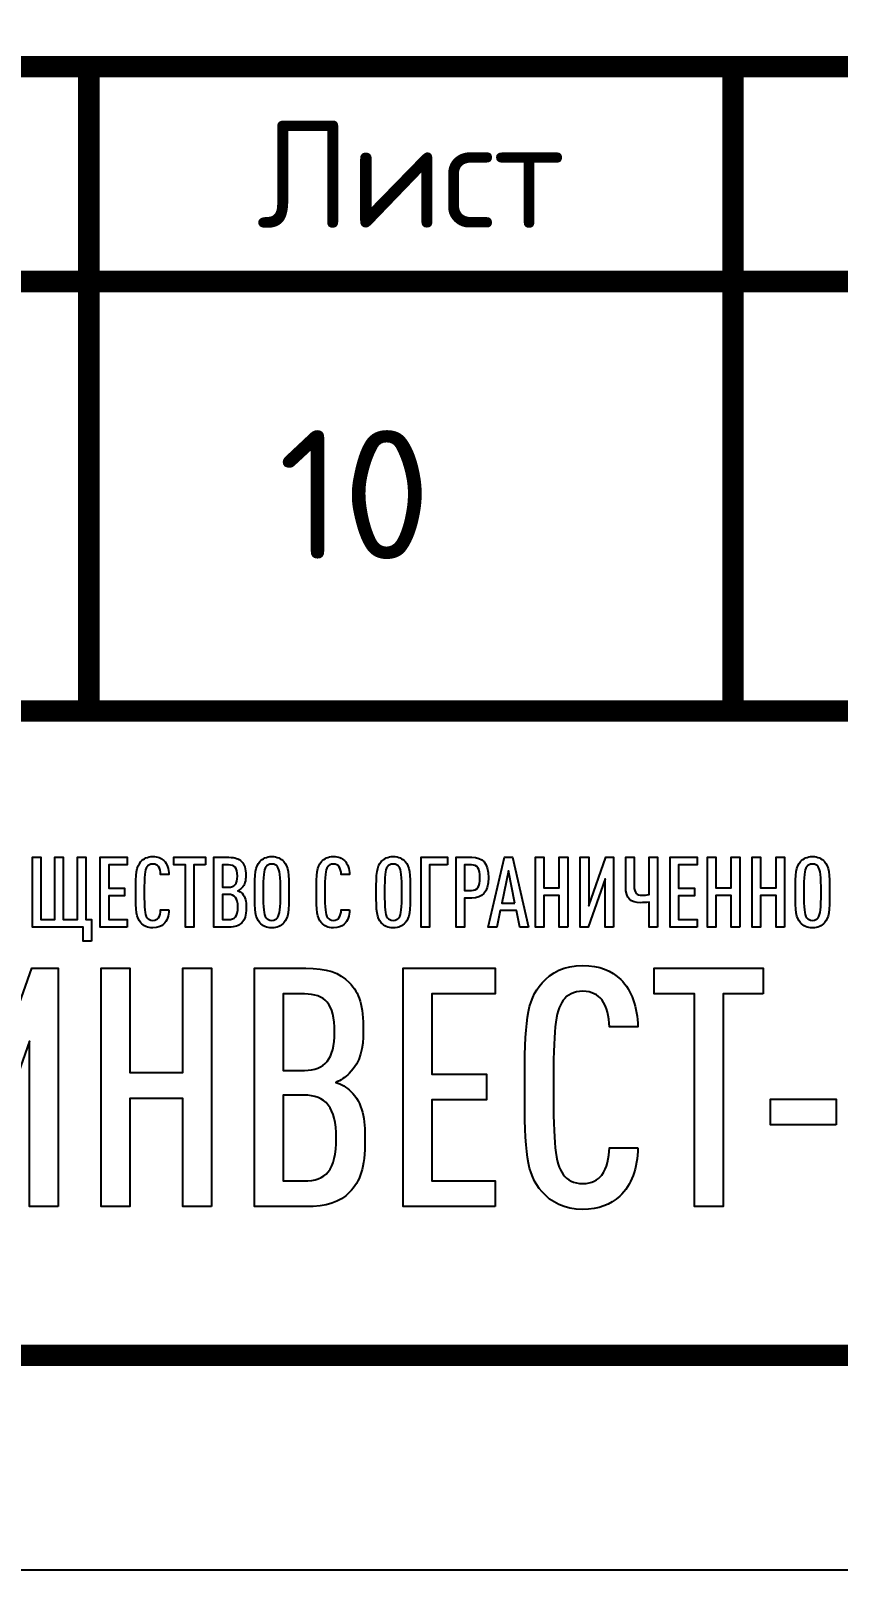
# Model space of a CAD drawing. Header units: metres. Extents: x -18 to 14983, y 1157 to 3877.
# Drawn here: x 12213.29 to 12232.1, y 3283.18 to 3319.01 of the extents above; entities that cross this region are included whole.
import ezdxf
from ezdxf.enums import TextEntityAlignment as Align

# ---------------------------------------------------------------- set-up
doc = ezdxf.new("R2010")
doc.units = ezdxf.units.M
doc.styles.add('-ISOCPEUR-', font='isocpeur.ttf')
doc.styles.add('GOST', font='GOST_Common.ttf')

# ---------------------------------------------------------------- blocks, each defined once
blk = doc.blocks.new('Лого')
at = {"color": 159}
for points, knots in [([(2.5874, 1.8678), (2.5874, 1.8678), (2.5874, 1.979), (2.5874, 1.979), (2.5874, 1.979), (2.5874, 1.979), (2.5589, 1.979), (2.5589, 1.979), (2.5589, 1.979), (2.5589, 1.979), (2.5589, 2.3015), (2.5589, 2.3015), (2.5589, 2.3015), (2.5589, 2.3015), (2.5153, 2.3015), (2.5153, 2.3015), (2.5153, 2.3015), (2.5153, 2.3015), (2.5153, 1.979), (2.5153, 1.979), (2.5153, 1.979), (2.5153, 1.979), (2.4421, 1.979), (2.4421, 1.979), (2.4421, 1.979), (2.4421, 1.979), (2.4421, 2.3015), (2.4421, 2.3015), (2.4421, 2.3015), (2.4421, 2.3015), (2.3984, 2.3015), (2.3984, 2.3015), (2.3984, 2.3015), (2.3984, 2.3015), (2.3984, 1.979), (2.3984, 1.979), (2.3984, 1.979), (2.3984, 1.979), (2.3253, 1.979), (2.3253, 1.979), (2.3253, 1.979), (2.3253, 1.979), (2.3253, 2.3015), (2.3253, 2.3015), (2.3253, 2.3015), (2.3253, 2.3015), (2.2816, 2.3015), (2.2816, 2.3015), (2.2816, 2.3015), (2.2816, 2.3015), (2.2816, 1.9399), (2.2816, 1.9399), (2.2816, 1.9399), (2.2816, 1.9399), (2.5457, 1.9399), (2.5457, 1.9399), (2.5457, 1.9399), (2.5457, 1.9399), (2.5457, 1.8678), (2.5457, 1.8678), (2.5457, 1.8678), (2.5457, 1.8678), (2.5874, 1.8678), (2.5874, 1.8678)], [0, 0, 0, 0, 0.058824, 0.058824, 0.058824, 0.058824, 0.117647, 0.117647, 0.117647, 0.117647, 0.176471, 0.176471, 0.176471, 0.176471, 0.235294, 0.235294, 0.235294, 0.235294, 0.294118, 0.294118, 0.294118, 0.294118, 0.352941, 0.352941, 0.352941, 0.352941, 0.411765, 0.411765, 0.411765, 0.411765, 0.470588, 0.470588, 0.470588, 0.470588, 0.529412, 0.529412, 0.529412, 0.529412, 0.588235, 0.588235, 0.588235, 0.588235, 0.647059, 0.647059, 0.647059, 0.647059, 0.705882, 0.705882, 0.705882, 0.705882, 0.764706, 0.764706, 0.764706, 0.764706, 0.823529, 0.823529, 0.823529, 0.823529, 0.882353, 0.882353, 0.882353, 0.882353, 1, 1, 1, 1]), ([(2.7733, 1.9399), (2.7733, 1.9399), (2.7733, 1.979), (2.7733, 1.979), (2.7733, 1.979), (2.7733, 1.979), (2.6773, 1.979), (2.6773, 1.979), (2.6773, 1.979), (2.6773, 1.979), (2.6773, 2.1019), (2.6773, 2.1019), (2.6773, 2.1019), (2.6773, 2.1019), (2.7601, 2.1019), (2.7601, 2.1019), (2.7601, 2.1019), (2.7601, 2.1019), (2.7601, 2.141), (2.7601, 2.141), (2.7601, 2.141), (2.7601, 2.141), (2.6773, 2.141), (2.6773, 2.141), (2.6773, 2.141), (2.6773, 2.141), (2.6773, 2.2624), (2.6773, 2.2624), (2.6773, 2.2624), (2.6773, 2.2624), (2.7733, 2.2624), (2.7733, 2.2624), (2.7733, 2.2624), (2.7733, 2.2624), (2.7733, 2.3015), (2.7733, 2.3015), (2.7733, 2.3015), (2.7733, 2.3015), (2.6336, 2.3015), (2.6336, 2.3015), (2.6336, 2.3015), (2.6336, 2.3015), (2.6336, 1.9399), (2.6336, 1.9399), (2.6336, 1.9399), (2.6336, 1.9399), (2.7733, 1.9399), (2.7733, 1.9399)], [0, 0, 0, 0, 0.076923, 0.076923, 0.076923, 0.076923, 0.153846, 0.153846, 0.153846, 0.153846, 0.230769, 0.230769, 0.230769, 0.230769, 0.307692, 0.307692, 0.307692, 0.307692, 0.384615, 0.384615, 0.384615, 0.384615, 0.461538, 0.461538, 0.461538, 0.461538, 0.538462, 0.538462, 0.538462, 0.538462, 0.615385, 0.615385, 0.615385, 0.615385, 0.692308, 0.692308, 0.692308, 0.692308, 0.769231, 0.769231, 0.769231, 0.769231, 0.846154, 0.846154, 0.846154, 0.846154, 1, 1, 1, 1]), ([(2.9897, 2.0293), (2.9897, 2.0293), (2.9465, 2.0293), (2.9465, 2.0293), (2.9465, 2.0293), (2.946, 2.014), (2.9429, 1.9983), (2.9348, 1.9876), (2.9348, 1.9876), (2.9292, 1.9805), (2.9201, 1.9749), (2.9064, 1.9749), (2.9064, 1.9749), (2.8921, 1.9749), (2.8825, 1.9805), (2.8764, 1.9886), (2.8764, 1.9886), (2.8637, 2.0059), (2.8617, 2.0349), (2.8617, 2.1207), (2.8617, 2.1207), (2.8617, 2.2065), (2.8637, 2.2355), (2.8764, 2.2528), (2.8764, 2.2528), (2.8825, 2.2609), (2.8921, 2.2665), (2.9064, 2.2665), (2.9064, 2.2665), (2.9201, 2.2665), (2.9292, 2.2609), (2.9348, 2.2538), (2.9348, 2.2538), (2.9434, 2.2431), (2.946, 2.2279), (2.9465, 2.2126), (2.9465, 2.2126), (2.9465, 2.2126), (2.9897, 2.2126), (2.9897, 2.2126), (2.9897, 2.2126), (2.9891, 2.2421), (2.9805, 2.268), (2.9638, 2.2843), (2.9638, 2.2843), (2.9495, 2.298), (2.9318, 2.3056), (2.9064, 2.3056), (2.9064, 2.3056), (2.8779, 2.3056), (2.8581, 2.2949), (2.8444, 2.2792), (2.8444, 2.2792), (2.8205, 2.2517), (2.818, 2.2208), (2.818, 2.1207), (2.818, 2.1207), (2.818, 2.0206), (2.8205, 1.9897), (2.8444, 1.9622), (2.8444, 1.9622), (2.8581, 1.9465), (2.8779, 1.9358), (2.9064, 1.9358), (2.9064, 1.9358), (2.9302, 1.9358), (2.948, 1.9429), (2.9622, 1.9556), (2.9622, 1.9556), (2.98, 1.9719), (2.9891, 1.9988), (2.9897, 2.0293)], [0, 0, 0, 0, 0.052632, 0.052632, 0.052632, 0.052632, 0.105263, 0.105263, 0.105263, 0.105263, 0.157895, 0.157895, 0.157895, 0.157895, 0.210526, 0.210526, 0.210526, 0.210526, 0.263158, 0.263158, 0.263158, 0.263158, 0.315789, 0.315789, 0.315789, 0.315789, 0.368421, 0.368421, 0.368421, 0.368421, 0.421053, 0.421053, 0.421053, 0.421053, 0.473684, 0.473684, 0.473684, 0.473684, 0.526316, 0.526316, 0.526316, 0.526316, 0.578947, 0.578947, 0.578947, 0.578947, 0.631579, 0.631579, 0.631579, 0.631579, 0.684211, 0.684211, 0.684211, 0.684211, 0.736842, 0.736842, 0.736842, 0.736842, 0.789474, 0.789474, 0.789474, 0.789474, 0.842105, 0.842105, 0.842105, 0.842105, 0.894737, 0.894737, 0.894737, 0.894737, 1, 1, 1, 1]), ([(3.1796, 2.2624), (3.1796, 2.2624), (3.1796, 2.3015), (3.1796, 2.3015), (3.1796, 2.3015), (3.1796, 2.3015), (3.0145, 2.3015), (3.0145, 2.3015), (3.0145, 2.3015), (3.0145, 2.3015), (3.0145, 2.2624), (3.0145, 2.2624), (3.0145, 2.2624), (3.0145, 2.2624), (3.0755, 2.2624), (3.0755, 2.2624), (3.0755, 2.2624), (3.0755, 2.2624), (3.0755, 1.9399), (3.0755, 1.9399), (3.0755, 1.9399), (3.0755, 1.9399), (3.1192, 1.9399), (3.1192, 1.9399), (3.1192, 1.9399), (3.1192, 1.9399), (3.1192, 2.2624), (3.1192, 2.2624), (3.1192, 2.2624), (3.1192, 2.2624), (3.1796, 2.2624), (3.1796, 2.2624)], [0, 0, 0, 0, 0.111111, 0.111111, 0.111111, 0.111111, 0.222222, 0.222222, 0.222222, 0.222222, 0.333333, 0.333333, 0.333333, 0.333333, 0.444444, 0.444444, 0.444444, 0.444444, 0.555556, 0.555556, 0.555556, 0.555556, 0.666667, 0.666667, 0.666667, 0.666667, 0.777778, 0.777778, 0.777778, 0.777778, 1, 1, 1, 1]), ([(3.3904, 2.0415), (3.3904, 2.0725), (3.3874, 2.0968), (3.3686, 2.1151), (3.3686, 2.1151), (3.3625, 2.1207), (3.3543, 2.1258), (3.3462, 2.1283), (3.3462, 2.1283), (3.3533, 2.1314), (3.3604, 2.1359), (3.3665, 2.142), (3.3665, 2.142), (3.3843, 2.1593), (3.3879, 2.1806), (3.3879, 2.2065), (3.3879, 2.2065), (3.3879, 2.2457), (3.3823, 2.2634), (3.3665, 2.2797), (3.3665, 2.2797), (3.3518, 2.2949), (3.3325, 2.3015), (3.3005, 2.3015), (3.3005, 2.3015), (3.3005, 2.3015), (3.2228, 2.3015), (3.2228, 2.3015), (3.2228, 2.3015), (3.2228, 2.3015), (3.2228, 1.9399), (3.2228, 1.9399), (3.2228, 1.9399), (3.2228, 1.9399), (3.3005, 1.9399), (3.3005, 1.9399), (3.3005, 1.9399), (3.3325, 1.9399), (3.3523, 1.9465), (3.367, 1.9617), (3.367, 1.9617), (3.3833, 1.9785), (3.3904, 1.9978), (3.3904, 2.0415)], [0, 0, 0, 0, 0.083333, 0.083333, 0.083333, 0.083333, 0.166667, 0.166667, 0.166667, 0.166667, 0.25, 0.25, 0.25, 0.25, 0.333333, 0.333333, 0.333333, 0.333333, 0.416667, 0.416667, 0.416667, 0.416667, 0.5, 0.5, 0.5, 0.5, 0.583333, 0.583333, 0.583333, 0.583333, 0.666667, 0.666667, 0.666667, 0.666667, 0.75, 0.75, 0.75, 0.75, 0.833333, 0.833333, 0.833333, 0.833333, 1, 1, 1, 1]), ([(3.3442, 2.2045), (3.3442, 2.1634), (3.3295, 2.1466), (3.2985, 2.1466), (3.2985, 2.1466), (3.2985, 2.1466), (3.2665, 2.1466), (3.2665, 2.1466), (3.2665, 2.1466), (3.2665, 2.1466), (3.2665, 2.2624), (3.2665, 2.2624), (3.2665, 2.2624), (3.2665, 2.2624), (3.2985, 2.2624), (3.2985, 2.2624), (3.2985, 2.2624), (3.33, 2.2624), (3.3442, 2.2482), (3.3442, 2.2045)], [0, 0, 0, 0, 0.166667, 0.166667, 0.166667, 0.166667, 0.333333, 0.333333, 0.333333, 0.333333, 0.5, 0.5, 0.5, 0.5, 0.666667, 0.666667, 0.666667, 0.666667, 1, 1, 1, 1]), ([(3.6114, 2.1207), (3.6114, 2.2208), (3.6083, 2.2533), (3.5849, 2.2792), (3.5849, 2.2792), (3.5707, 2.2949), (3.5514, 2.3056), (3.523, 2.3056), (3.523, 2.3056), (3.4945, 2.3056), (3.4752, 2.2949), (3.461, 2.2792), (3.461, 2.2792), (3.4376, 2.2533), (3.4346, 2.2208), (3.4346, 2.1207), (3.4346, 2.1207), (3.4346, 2.0206), (3.4376, 1.9881), (3.461, 1.9622), (3.461, 1.9622), (3.4752, 1.9465), (3.4945, 1.9358), (3.523, 1.9358), (3.523, 1.9358), (3.5514, 1.9358), (3.5707, 1.9465), (3.5849, 1.9622), (3.5849, 1.9622), (3.6083, 1.9881), (3.6114, 2.0206), (3.6114, 2.1207)], [0, 0, 0, 0, 0.111111, 0.111111, 0.111111, 0.111111, 0.222222, 0.222222, 0.222222, 0.222222, 0.333333, 0.333333, 0.333333, 0.333333, 0.444444, 0.444444, 0.444444, 0.444444, 0.555556, 0.555556, 0.555556, 0.555556, 0.666667, 0.666667, 0.666667, 0.666667, 0.777778, 0.777778, 0.777778, 0.777778, 1, 1, 1, 1]), ([(3.5677, 2.1207), (3.5677, 2.0349), (3.5651, 2.0059), (3.5524, 1.9886), (3.5524, 1.9886), (3.5463, 1.9805), (3.5372, 1.9749), (3.523, 1.9749), (3.523, 1.9749), (3.5088, 1.9749), (3.4991, 1.9805), (3.493, 1.9886), (3.493, 1.9886), (3.4803, 2.0059), (3.4783, 2.0349), (3.4783, 2.1207), (3.4783, 2.1207), (3.4783, 2.2065), (3.4803, 2.2355), (3.493, 2.2528), (3.493, 2.2528), (3.4991, 2.2609), (3.5088, 2.2665), (3.523, 2.2665), (3.523, 2.2665), (3.5372, 2.2665), (3.5463, 2.2609), (3.5524, 2.2528), (3.5524, 2.2528), (3.5651, 2.2355), (3.5677, 2.2065), (3.5677, 2.1207)], [0, 0, 0, 0, 0.111111, 0.111111, 0.111111, 0.111111, 0.222222, 0.222222, 0.222222, 0.222222, 0.333333, 0.333333, 0.333333, 0.333333, 0.444444, 0.444444, 0.444444, 0.444444, 0.555556, 0.555556, 0.555556, 0.555556, 0.666667, 0.666667, 0.666667, 0.666667, 0.777778, 0.777778, 0.777778, 0.777778, 1, 1, 1, 1]), ([(3.9258, 2.0293), (3.9258, 2.0293), (3.8826, 2.0293), (3.8826, 2.0293), (3.8826, 2.0293), (3.8821, 2.014), (3.879, 1.9983), (3.8709, 1.9876), (3.8709, 1.9876), (3.8653, 1.9805), (3.8562, 1.9749), (3.8425, 1.9749), (3.8425, 1.9749), (3.8282, 1.9749), (3.8186, 1.9805), (3.8125, 1.9886), (3.8125, 1.9886), (3.7998, 2.0059), (3.7978, 2.0349), (3.7978, 2.1207), (3.7978, 2.1207), (3.7978, 2.2065), (3.7998, 2.2355), (3.8125, 2.2528), (3.8125, 2.2528), (3.8186, 2.2609), (3.8282, 2.2665), (3.8425, 2.2665), (3.8425, 2.2665), (3.8562, 2.2665), (3.8653, 2.2609), (3.8709, 2.2538), (3.8709, 2.2538), (3.8795, 2.2431), (3.8821, 2.2279), (3.8826, 2.2126), (3.8826, 2.2126), (3.8826, 2.2126), (3.9258, 2.2126), (3.9258, 2.2126), (3.9258, 2.2126), (3.9252, 2.2421), (3.9166, 2.268), (3.8999, 2.2843), (3.8999, 2.2843), (3.8856, 2.298), (3.8679, 2.3056), (3.8425, 2.3056), (3.8425, 2.3056), (3.814, 2.3056), (3.7942, 2.2949), (3.7805, 2.2792), (3.7805, 2.2792), (3.7566, 2.2517), (3.7541, 2.2208), (3.7541, 2.1207), (3.7541, 2.1207), (3.7541, 2.0206), (3.7566, 1.9897), (3.7805, 1.9622), (3.7805, 1.9622), (3.7942, 1.9465), (3.814, 1.9358), (3.8425, 1.9358), (3.8425, 1.9358), (3.8663, 1.9358), (3.8841, 1.9429), (3.8983, 1.9556), (3.8983, 1.9556), (3.9161, 1.9719), (3.9252, 1.9988), (3.9258, 2.0293)], [0, 0, 0, 0, 0.052632, 0.052632, 0.052632, 0.052632, 0.105263, 0.105263, 0.105263, 0.105263, 0.157895, 0.157895, 0.157895, 0.157895, 0.210526, 0.210526, 0.210526, 0.210526, 0.263158, 0.263158, 0.263158, 0.263158, 0.315789, 0.315789, 0.315789, 0.315789, 0.368421, 0.368421, 0.368421, 0.368421, 0.421053, 0.421053, 0.421053, 0.421053, 0.473684, 0.473684, 0.473684, 0.473684, 0.526316, 0.526316, 0.526316, 0.526316, 0.578947, 0.578947, 0.578947, 0.578947, 0.631579, 0.631579, 0.631579, 0.631579, 0.684211, 0.684211, 0.684211, 0.684211, 0.736842, 0.736842, 0.736842, 0.736842, 0.789474, 0.789474, 0.789474, 0.789474, 0.842105, 0.842105, 0.842105, 0.842105, 0.894737, 0.894737, 0.894737, 0.894737, 1, 1, 1, 1]), ([(4.2407, 2.1207), (4.2407, 2.2208), (4.2376, 2.2533), (4.2143, 2.2792), (4.2143, 2.2792), (4.2, 2.2949), (4.1807, 2.3056), (4.1523, 2.3056), (4.1523, 2.3056), (4.1238, 2.3056), (4.1045, 2.2949), (4.0903, 2.2792), (4.0903, 2.2792), (4.067, 2.2533), (4.0639, 2.2208), (4.0639, 2.1207), (4.0639, 2.1207), (4.0639, 2.0206), (4.067, 1.9881), (4.0903, 1.9622), (4.0903, 1.9622), (4.1045, 1.9465), (4.1238, 1.9358), (4.1523, 1.9358), (4.1523, 1.9358), (4.1807, 1.9358), (4.2, 1.9465), (4.2143, 1.9622), (4.2143, 1.9622), (4.2376, 1.9881), (4.2407, 2.0206), (4.2407, 2.1207)], [0, 0, 0, 0, 0.111111, 0.111111, 0.111111, 0.111111, 0.222222, 0.222222, 0.222222, 0.222222, 0.333333, 0.333333, 0.333333, 0.333333, 0.444444, 0.444444, 0.444444, 0.444444, 0.555556, 0.555556, 0.555556, 0.555556, 0.666667, 0.666667, 0.666667, 0.666667, 0.777778, 0.777778, 0.777778, 0.777778, 1, 1, 1, 1]), ([(4.197, 2.1207), (4.197, 2.0349), (4.1944, 2.0059), (4.1817, 1.9886), (4.1817, 1.9886), (4.1756, 1.9805), (4.1665, 1.9749), (4.1523, 1.9749), (4.1523, 1.9749), (4.1381, 1.9749), (4.1284, 1.9805), (4.1223, 1.9886), (4.1223, 1.9886), (4.1096, 2.0059), (4.1076, 2.0349), (4.1076, 2.1207), (4.1076, 2.1207), (4.1076, 2.2065), (4.1096, 2.2355), (4.1223, 2.2528), (4.1223, 2.2528), (4.1284, 2.2609), (4.1381, 2.2665), (4.1523, 2.2665), (4.1523, 2.2665), (4.1665, 2.2665), (4.1756, 2.2609), (4.1817, 2.2528), (4.1817, 2.2528), (4.1944, 2.2355), (4.197, 2.2065), (4.197, 2.1207)], [0, 0, 0, 0, 0.111111, 0.111111, 0.111111, 0.111111, 0.222222, 0.222222, 0.222222, 0.222222, 0.333333, 0.333333, 0.333333, 0.333333, 0.444444, 0.444444, 0.444444, 0.444444, 0.555556, 0.555556, 0.555556, 0.555556, 0.666667, 0.666667, 0.666667, 0.666667, 0.777778, 0.777778, 0.777778, 0.777778, 1, 1, 1, 1]), ([(4.4337, 2.2624), (4.4337, 2.2624), (4.4337, 2.3015), (4.4337, 2.3015), (4.4337, 2.3015), (4.4337, 2.3015), (4.297, 2.3015), (4.297, 2.3015), (4.297, 2.3015), (4.297, 2.3015), (4.297, 1.9399), (4.297, 1.9399), (4.297, 1.9399), (4.297, 1.9399), (4.3407, 1.9399), (4.3407, 1.9399), (4.3407, 1.9399), (4.3407, 1.9399), (4.3407, 2.2624), (4.3407, 2.2624), (4.3407, 2.2624), (4.3407, 2.2624), (4.4337, 2.2624), (4.4337, 2.2624)], [0, 0, 0, 0, 0.142857, 0.142857, 0.142857, 0.142857, 0.285714, 0.285714, 0.285714, 0.285714, 0.428571, 0.428571, 0.428571, 0.428571, 0.571429, 0.571429, 0.571429, 0.571429, 0.714286, 0.714286, 0.714286, 0.714286, 1, 1, 1, 1]), ([(4.6455, 2.1959), (4.6455, 2.2761), (4.6145, 2.3015), (4.5596, 2.3015), (4.5596, 2.3015), (4.5596, 2.3015), (4.4784, 2.3015), (4.4784, 2.3015), (4.4784, 2.3015), (4.4784, 2.3015), (4.4784, 1.9399), (4.4784, 1.9399), (4.4784, 1.9399), (4.4784, 1.9399), (4.522, 1.9399), (4.522, 1.9399), (4.522, 1.9399), (4.522, 1.9399), (4.522, 2.0907), (4.522, 2.0907), (4.522, 2.0907), (4.522, 2.0907), (4.5596, 2.0907), (4.5596, 2.0907), (4.5596, 2.0907), (4.6135, 2.0907), (4.6455, 2.1166), (4.6455, 2.1959)], [0, 0, 0, 0, 0.125, 0.125, 0.125, 0.125, 0.25, 0.25, 0.25, 0.25, 0.375, 0.375, 0.375, 0.375, 0.5, 0.5, 0.5, 0.5, 0.625, 0.625, 0.625, 0.625, 0.75, 0.75, 0.75, 0.75, 1, 1, 1, 1]), ([(4.6018, 2.1959), (4.6018, 2.1476), (4.5876, 2.1298), (4.5581, 2.1298), (4.5581, 2.1298), (4.5581, 2.1298), (4.522, 2.1298), (4.522, 2.1298), (4.522, 2.1298), (4.522, 2.1298), (4.522, 2.2624), (4.522, 2.2624), (4.522, 2.2624), (4.522, 2.2624), (4.5581, 2.2624), (4.5581, 2.2624), (4.5581, 2.2624), (4.5876, 2.2624), (4.6018, 2.2446), (4.6018, 2.1959)], [0, 0, 0, 0, 0.166667, 0.166667, 0.166667, 0.166667, 0.333333, 0.333333, 0.333333, 0.333333, 0.5, 0.5, 0.5, 0.5, 0.666667, 0.666667, 0.666667, 0.666667, 1, 1, 1, 1]), ([(4.8542, 1.9399), (4.8542, 1.9399), (4.7704, 2.3015), (4.7704, 2.3015), (4.7704, 2.3015), (4.7704, 2.3015), (4.7283, 2.3015), (4.7283, 2.3015), (4.7283, 2.3015), (4.7283, 2.3015), (4.6439, 1.9399), (4.6439, 1.9399), (4.6439, 1.9399), (4.6439, 1.9399), (4.6897, 1.9399), (4.6897, 1.9399), (4.6897, 1.9399), (4.6897, 1.9399), (4.7069, 2.0252), (4.7069, 2.0252), (4.7069, 2.0252), (4.7069, 2.0252), (4.7907, 2.0252), (4.7907, 2.0252), (4.7907, 2.0252), (4.7907, 2.0252), (4.808, 1.9399), (4.808, 1.9399), (4.808, 1.9399), (4.808, 1.9399), (4.8542, 1.9399), (4.8542, 1.9399)], [0, 0, 0, 0, 0.111111, 0.111111, 0.111111, 0.111111, 0.222222, 0.222222, 0.222222, 0.222222, 0.333333, 0.333333, 0.333333, 0.333333, 0.444444, 0.444444, 0.444444, 0.444444, 0.555556, 0.555556, 0.555556, 0.555556, 0.666667, 0.666667, 0.666667, 0.666667, 0.777778, 0.777778, 0.777778, 0.777778, 1, 1, 1, 1]), ([(5.0569, 1.9399), (5.0569, 1.9399), (5.0569, 2.3015), (5.0569, 2.3015), (5.0569, 2.3015), (5.0569, 2.3015), (5.0132, 2.3015), (5.0132, 2.3015), (5.0132, 2.3015), (5.0132, 2.3015), (5.0132, 2.1436), (5.0132, 2.1436), (5.0132, 2.1436), (5.0132, 2.1436), (4.933, 2.1436), (4.933, 2.1436), (4.933, 2.1436), (4.933, 2.1436), (4.933, 2.3015), (4.933, 2.3015), (4.933, 2.3015), (4.933, 2.3015), (4.8893, 2.3015), (4.8893, 2.3015), (4.8893, 2.3015), (4.8893, 2.3015), (4.8893, 1.9399), (4.8893, 1.9399), (4.8893, 1.9399), (4.8893, 1.9399), (4.933, 1.9399), (4.933, 1.9399), (4.933, 1.9399), (4.933, 1.9399), (4.933, 2.1039), (4.933, 2.1039), (4.933, 2.1039), (4.933, 2.1039), (5.0132, 2.1039), (5.0132, 2.1039), (5.0132, 2.1039), (5.0132, 2.1039), (5.0132, 1.9399), (5.0132, 1.9399), (5.0132, 1.9399), (5.0132, 1.9399), (5.0569, 1.9399), (5.0569, 1.9399)], [0, 0, 0, 0, 0.076923, 0.076923, 0.076923, 0.076923, 0.153846, 0.153846, 0.153846, 0.153846, 0.230769, 0.230769, 0.230769, 0.230769, 0.307692, 0.307692, 0.307692, 0.307692, 0.384615, 0.384615, 0.384615, 0.384615, 0.461538, 0.461538, 0.461538, 0.461538, 0.538462, 0.538462, 0.538462, 0.538462, 0.615385, 0.615385, 0.615385, 0.615385, 0.692308, 0.692308, 0.692308, 0.692308, 0.769231, 0.769231, 0.769231, 0.769231, 0.846154, 0.846154, 0.846154, 0.846154, 1, 1, 1, 1]), ([(5.2946, 1.9399), (5.2946, 1.9399), (5.2946, 2.3015), (5.2946, 2.3015), (5.2946, 2.3015), (5.2946, 2.3015), (5.2545, 2.3015), (5.2545, 2.3015), (5.2545, 2.3015), (5.2545, 2.3015), (5.1656, 2.0501), (5.1656, 2.0501), (5.1656, 2.0501), (5.1656, 2.0501), (5.1656, 2.3015), (5.1656, 2.3015), (5.1656, 2.3015), (5.1656, 2.3015), (5.1219, 2.3015), (5.1219, 2.3015), (5.1219, 2.3015), (5.1219, 2.3015), (5.1219, 1.9399), (5.1219, 1.9399), (5.1219, 1.9399), (5.1219, 1.9399), (5.1625, 1.9399), (5.1625, 1.9399), (5.1625, 1.9399), (5.1625, 1.9399), (5.2509, 2.1908), (5.2509, 2.1908), (5.2509, 2.1908), (5.2509, 2.1908), (5.2509, 1.9399), (5.2509, 1.9399), (5.2509, 1.9399), (5.2509, 1.9399), (5.2946, 1.9399), (5.2946, 1.9399)], [0, 0, 0, 0, 0.090909, 0.090909, 0.090909, 0.090909, 0.181818, 0.181818, 0.181818, 0.181818, 0.272727, 0.272727, 0.272727, 0.272727, 0.363636, 0.363636, 0.363636, 0.363636, 0.454545, 0.454545, 0.454545, 0.454545, 0.545455, 0.545455, 0.545455, 0.545455, 0.636364, 0.636364, 0.636364, 0.636364, 0.727273, 0.727273, 0.727273, 0.727273, 0.818182, 0.818182, 0.818182, 0.818182, 1, 1, 1, 1]), ([(5.5227, 1.9399), (5.5227, 1.9399), (5.5227, 2.3015), (5.5227, 2.3015), (5.5227, 2.3015), (5.5227, 2.3015), (5.479, 2.3015), (5.479, 2.3015), (5.479, 2.3015), (5.479, 2.3015), (5.479, 2.1085), (5.479, 2.1085), (5.479, 2.1085), (5.4658, 2.1065), (5.4546, 2.1055), (5.4404, 2.1055), (5.4404, 2.1055), (5.4165, 2.1055), (5.4013, 2.1141), (5.4013, 2.1532), (5.4013, 2.1532), (5.4013, 2.1532), (5.4013, 2.3015), (5.4013, 2.3015), (5.4013, 2.3015), (5.4013, 2.3015), (5.3576, 2.3015), (5.3576, 2.3015), (5.3576, 2.3015), (5.3576, 2.3015), (5.3576, 2.1486), (5.3576, 2.1486), (5.3576, 2.1486), (5.3576, 2.0867), (5.384, 2.0664), (5.4338, 2.0664), (5.4338, 2.0664), (5.4485, 2.0664), (5.4627, 2.0674), (5.479, 2.0699), (5.479, 2.0699), (5.479, 2.0699), (5.479, 1.9399), (5.479, 1.9399), (5.479, 1.9399), (5.479, 1.9399), (5.5227, 1.9399), (5.5227, 1.9399)], [0, 0, 0, 0, 0.076923, 0.076923, 0.076923, 0.076923, 0.153846, 0.153846, 0.153846, 0.153846, 0.230769, 0.230769, 0.230769, 0.230769, 0.307692, 0.307692, 0.307692, 0.307692, 0.384615, 0.384615, 0.384615, 0.384615, 0.461538, 0.461538, 0.461538, 0.461538, 0.538462, 0.538462, 0.538462, 0.538462, 0.615385, 0.615385, 0.615385, 0.615385, 0.692308, 0.692308, 0.692308, 0.692308, 0.769231, 0.769231, 0.769231, 0.769231, 0.846154, 0.846154, 0.846154, 0.846154, 1, 1, 1, 1]), ([(5.7273, 1.9399), (5.7273, 1.9399), (5.7273, 1.979), (5.7273, 1.979), (5.7273, 1.979), (5.7273, 1.979), (5.6314, 1.979), (5.6314, 1.979), (5.6314, 1.979), (5.6314, 1.979), (5.6314, 2.1019), (5.6314, 2.1019), (5.6314, 2.1019), (5.6314, 2.1019), (5.7141, 2.1019), (5.7141, 2.1019), (5.7141, 2.1019), (5.7141, 2.1019), (5.7141, 2.141), (5.7141, 2.141), (5.7141, 2.141), (5.7141, 2.141), (5.6314, 2.141), (5.6314, 2.141), (5.6314, 2.141), (5.6314, 2.141), (5.6314, 2.2624), (5.6314, 2.2624), (5.6314, 2.2624), (5.6314, 2.2624), (5.7273, 2.2624), (5.7273, 2.2624), (5.7273, 2.2624), (5.7273, 2.2624), (5.7273, 2.3015), (5.7273, 2.3015), (5.7273, 2.3015), (5.7273, 2.3015), (5.5877, 2.3015), (5.5877, 2.3015), (5.5877, 2.3015), (5.5877, 2.3015), (5.5877, 1.9399), (5.5877, 1.9399), (5.5877, 1.9399), (5.5877, 1.9399), (5.7273, 1.9399), (5.7273, 1.9399)], [0, 0, 0, 0, 0.076923, 0.076923, 0.076923, 0.076923, 0.153846, 0.153846, 0.153846, 0.153846, 0.230769, 0.230769, 0.230769, 0.230769, 0.307692, 0.307692, 0.307692, 0.307692, 0.384615, 0.384615, 0.384615, 0.384615, 0.461538, 0.461538, 0.461538, 0.461538, 0.538462, 0.538462, 0.538462, 0.538462, 0.615385, 0.615385, 0.615385, 0.615385, 0.692308, 0.692308, 0.692308, 0.692308, 0.769231, 0.769231, 0.769231, 0.769231, 0.846154, 0.846154, 0.846154, 0.846154, 1, 1, 1, 1]), ([(5.9483, 1.9399), (5.9483, 1.9399), (5.9483, 2.3015), (5.9483, 2.3015), (5.9483, 2.3015), (5.9483, 2.3015), (5.9046, 2.3015), (5.9046, 2.3015), (5.9046, 2.3015), (5.9046, 2.3015), (5.9046, 2.1436), (5.9046, 2.1436), (5.9046, 2.1436), (5.9046, 2.1436), (5.8244, 2.1436), (5.8244, 2.1436), (5.8244, 2.1436), (5.8244, 2.1436), (5.8244, 2.3015), (5.8244, 2.3015), (5.8244, 2.3015), (5.8244, 2.3015), (5.7807, 2.3015), (5.7807, 2.3015), (5.7807, 2.3015), (5.7807, 2.3015), (5.7807, 1.9399), (5.7807, 1.9399), (5.7807, 1.9399), (5.7807, 1.9399), (5.8244, 1.9399), (5.8244, 1.9399), (5.8244, 1.9399), (5.8244, 1.9399), (5.8244, 2.1039), (5.8244, 2.1039), (5.8244, 2.1039), (5.8244, 2.1039), (5.9046, 2.1039), (5.9046, 2.1039), (5.9046, 2.1039), (5.9046, 2.1039), (5.9046, 1.9399), (5.9046, 1.9399), (5.9046, 1.9399), (5.9046, 1.9399), (5.9483, 1.9399), (5.9483, 1.9399)], [0, 0, 0, 0, 0.076923, 0.076923, 0.076923, 0.076923, 0.153846, 0.153846, 0.153846, 0.153846, 0.230769, 0.230769, 0.230769, 0.230769, 0.307692, 0.307692, 0.307692, 0.307692, 0.384615, 0.384615, 0.384615, 0.384615, 0.461538, 0.461538, 0.461538, 0.461538, 0.538462, 0.538462, 0.538462, 0.538462, 0.615385, 0.615385, 0.615385, 0.615385, 0.692308, 0.692308, 0.692308, 0.692308, 0.769231, 0.769231, 0.769231, 0.769231, 0.846154, 0.846154, 0.846154, 0.846154, 1, 1, 1, 1]), ([(6.1809, 1.9399), (6.1809, 1.9399), (6.1809, 2.3015), (6.1809, 2.3015), (6.1809, 2.3015), (6.1809, 2.3015), (6.1372, 2.3015), (6.1372, 2.3015), (6.1372, 2.3015), (6.1372, 2.3015), (6.1372, 2.1436), (6.1372, 2.1436), (6.1372, 2.1436), (6.1372, 2.1436), (6.057, 2.1436), (6.057, 2.1436), (6.057, 2.1436), (6.057, 2.1436), (6.057, 2.3015), (6.057, 2.3015), (6.057, 2.3015), (6.057, 2.3015), (6.0133, 2.3015), (6.0133, 2.3015), (6.0133, 2.3015), (6.0133, 2.3015), (6.0133, 1.9399), (6.0133, 1.9399), (6.0133, 1.9399), (6.0133, 1.9399), (6.057, 1.9399), (6.057, 1.9399), (6.057, 1.9399), (6.057, 1.9399), (6.057, 2.1039), (6.057, 2.1039), (6.057, 2.1039), (6.057, 2.1039), (6.1372, 2.1039), (6.1372, 2.1039), (6.1372, 2.1039), (6.1372, 2.1039), (6.1372, 1.9399), (6.1372, 1.9399), (6.1372, 1.9399), (6.1372, 1.9399), (6.1809, 1.9399), (6.1809, 1.9399)], [0, 0, 0, 0, 0.076923, 0.076923, 0.076923, 0.076923, 0.153846, 0.153846, 0.153846, 0.153846, 0.230769, 0.230769, 0.230769, 0.230769, 0.307692, 0.307692, 0.307692, 0.307692, 0.384615, 0.384615, 0.384615, 0.384615, 0.461538, 0.461538, 0.461538, 0.461538, 0.538462, 0.538462, 0.538462, 0.538462, 0.615385, 0.615385, 0.615385, 0.615385, 0.692308, 0.692308, 0.692308, 0.692308, 0.769231, 0.769231, 0.769231, 0.769231, 0.846154, 0.846154, 0.846154, 0.846154, 1, 1, 1, 1]), ([(6.4141, 2.1207), (6.4141, 2.2208), (6.411, 2.2533), (6.3877, 2.2792), (6.3877, 2.2792), (6.3734, 2.2949), (6.3541, 2.3056), (6.3257, 2.3056), (6.3257, 2.3056), (6.2972, 2.3056), (6.2779, 2.2949), (6.2637, 2.2792), (6.2637, 2.2792), (6.2404, 2.2533), (6.2373, 2.2208), (6.2373, 2.1207), (6.2373, 2.1207), (6.2373, 2.0206), (6.2404, 1.9881), (6.2637, 1.9622), (6.2637, 1.9622), (6.2779, 1.9465), (6.2972, 1.9358), (6.3257, 1.9358), (6.3257, 1.9358), (6.3541, 1.9358), (6.3734, 1.9465), (6.3877, 1.9622), (6.3877, 1.9622), (6.411, 1.9881), (6.4141, 2.0206), (6.4141, 2.1207)], [0, 0, 0, 0, 0.111111, 0.111111, 0.111111, 0.111111, 0.222222, 0.222222, 0.222222, 0.222222, 0.333333, 0.333333, 0.333333, 0.333333, 0.444444, 0.444444, 0.444444, 0.444444, 0.555556, 0.555556, 0.555556, 0.555556, 0.666667, 0.666667, 0.666667, 0.666667, 0.777778, 0.777778, 0.777778, 0.777778, 1, 1, 1, 1]), ([(6.3704, 2.1207), (6.3704, 2.0349), (6.3678, 2.0059), (6.3551, 1.9886), (6.3551, 1.9886), (6.349, 1.9805), (6.3399, 1.9749), (6.3257, 1.9749), (6.3257, 1.9749), (6.3115, 1.9749), (6.3018, 1.9805), (6.2957, 1.9886), (6.2957, 1.9886), (6.283, 2.0059), (6.281, 2.0349), (6.281, 2.1207), (6.281, 2.1207), (6.281, 2.2065), (6.283, 2.2355), (6.2957, 2.2528), (6.2957, 2.2528), (6.3018, 2.2609), (6.3115, 2.2665), (6.3257, 2.2665), (6.3257, 2.2665), (6.3399, 2.2665), (6.349, 2.2609), (6.3551, 2.2528), (6.3551, 2.2528), (6.3678, 2.2355), (6.3704, 2.2065), (6.3704, 2.1207)], [0, 0, 0, 0, 0.111111, 0.111111, 0.111111, 0.111111, 0.222222, 0.222222, 0.222222, 0.222222, 0.333333, 0.333333, 0.333333, 0.333333, 0.444444, 0.444444, 0.444444, 0.444444, 0.555556, 0.555556, 0.555556, 0.555556, 0.666667, 0.666667, 0.666667, 0.666667, 0.777778, 0.777778, 0.777778, 0.777778, 1, 1, 1, 1]), ([(4.7826, 2.0643), (4.7826, 2.0643), (4.7151, 2.0643), (4.7151, 2.0643), (4.7151, 2.0643), (4.7151, 2.0643), (4.7491, 2.2309), (4.7491, 2.2309), (4.7491, 2.2309), (4.7491, 2.2309), (4.7826, 2.0643), (4.7826, 2.0643)], [0, 0, 0, 0, 0.25, 0.25, 0.25, 0.25, 0.5, 0.5, 0.5, 0.5, 1, 1, 1, 1]), ([(3.3467, 2.044), (3.3467, 1.9942), (3.331, 1.979), (3.298, 1.979), (3.298, 1.979), (3.298, 1.979), (3.2665, 1.979), (3.2665, 1.979), (3.2665, 1.979), (3.2665, 1.979), (3.2665, 2.109), (3.2665, 2.109), (3.2665, 2.109), (3.2665, 2.109), (3.298, 2.109), (3.298, 2.109), (3.298, 2.109), (3.3305, 2.109), (3.3467, 2.0907), (3.3467, 2.044)], [0, 0, 0, 0, 0.166667, 0.166667, 0.166667, 0.166667, 0.333333, 0.333333, 0.333333, 0.333333, 0.5, 0.5, 0.5, 0.5, 0.666667, 0.666667, 0.666667, 0.666667, 1, 1, 1, 1]), ([(2.416, 0.4914), (2.416, 0.4914), (2.416, 1.7272), (2.416, 1.7272), (2.416, 1.7272), (2.416, 1.7272), (2.2789, 1.7272), (2.2789, 1.7272), (2.2789, 1.7272), (2.2789, 1.7272), (1.9752, 0.8681), (1.9752, 0.8681), (1.9752, 0.8681), (1.9752, 0.8681), (1.9752, 1.7272), (1.9752, 1.7272), (1.9752, 1.7272), (1.9752, 1.7272), (1.826, 1.7272), (1.826, 1.7272), (1.826, 1.7272), (1.826, 1.7272), (1.826, 0.4914), (1.826, 0.4914), (1.826, 0.4914), (1.826, 0.4914), (1.9648, 0.4914), (1.9648, 0.4914), (1.9648, 0.4914), (1.9648, 0.4914), (2.2668, 1.3488), (2.2668, 1.3488), (2.2668, 1.3488), (2.2668, 1.3488), (2.2668, 0.4914), (2.2668, 0.4914), (2.2668, 0.4914), (2.2668, 0.4914), (2.416, 0.4914), (2.416, 0.4914)], [0, 0, 0, 0, 0.090909, 0.090909, 0.090909, 0.090909, 0.181818, 0.181818, 0.181818, 0.181818, 0.272727, 0.272727, 0.272727, 0.272727, 0.363636, 0.363636, 0.363636, 0.363636, 0.454545, 0.454545, 0.454545, 0.454545, 0.545455, 0.545455, 0.545455, 0.545455, 0.636364, 0.636364, 0.636364, 0.636364, 0.727273, 0.727273, 0.727273, 0.727273, 0.818182, 0.818182, 0.818182, 0.818182, 1, 1, 1, 1]), ([(3.211, 0.4914), (3.211, 0.4914), (3.211, 1.7272), (3.211, 1.7272), (3.211, 1.7272), (3.211, 1.7272), (3.0617, 1.7272), (3.0617, 1.7272), (3.0617, 1.7272), (3.0617, 1.7272), (3.0617, 1.1874), (3.0617, 1.1874), (3.0617, 1.1874), (3.0617, 1.1874), (2.7875, 1.1874), (2.7875, 1.1874), (2.7875, 1.1874), (2.7875, 1.1874), (2.7875, 1.7272), (2.7875, 1.7272), (2.7875, 1.7272), (2.7875, 1.7272), (2.6382, 1.7272), (2.6382, 1.7272), (2.6382, 1.7272), (2.6382, 1.7272), (2.6382, 0.4914), (2.6382, 0.4914), (2.6382, 0.4914), (2.6382, 0.4914), (2.7875, 0.4914), (2.7875, 0.4914), (2.7875, 0.4914), (2.7875, 0.4914), (2.7875, 1.052), (2.7875, 1.052), (2.7875, 1.052), (2.7875, 1.052), (3.0617, 1.052), (3.0617, 1.052), (3.0617, 1.052), (3.0617, 1.052), (3.0617, 0.4914), (3.0617, 0.4914), (3.0617, 0.4914), (3.0617, 0.4914), (3.211, 0.4914), (3.211, 0.4914)], [0, 0, 0, 0, 0.076923, 0.076923, 0.076923, 0.076923, 0.153846, 0.153846, 0.153846, 0.153846, 0.230769, 0.230769, 0.230769, 0.230769, 0.307692, 0.307692, 0.307692, 0.307692, 0.384615, 0.384615, 0.384615, 0.384615, 0.461538, 0.461538, 0.461538, 0.461538, 0.538462, 0.538462, 0.538462, 0.538462, 0.615385, 0.615385, 0.615385, 0.615385, 0.692308, 0.692308, 0.692308, 0.692308, 0.769231, 0.769231, 0.769231, 0.769231, 0.846154, 0.846154, 0.846154, 0.846154, 1, 1, 1, 1]), ([(4.0059, 0.8385), (4.0059, 0.9444), (3.9954, 1.0277), (3.9312, 1.0902), (3.9312, 1.0902), (3.9104, 1.1093), (3.8826, 1.1267), (3.8549, 1.1353), (3.8549, 1.1353), (3.8792, 1.1457), (3.9035, 1.1614), (3.9243, 1.1822), (3.9243, 1.1822), (3.985, 1.2412), (3.9972, 1.3141), (3.9972, 1.4026), (3.9972, 1.4026), (3.9972, 1.5363), (3.9781, 1.597), (3.9243, 1.6525), (3.9243, 1.6525), (3.8739, 1.7046), (3.808, 1.7272), (3.6987, 1.7272), (3.6987, 1.7272), (3.6987, 1.7272), (3.4331, 1.7272), (3.4331, 1.7272), (3.4331, 1.7272), (3.4331, 1.7272), (3.4331, 0.4914), (3.4331, 0.4914), (3.4331, 0.4914), (3.4331, 0.4914), (3.6987, 0.4914), (3.6987, 0.4914), (3.6987, 0.4914), (3.808, 0.4914), (3.8757, 0.514), (3.926, 0.5661), (3.926, 0.5661), (3.9816, 0.6233), (4.0059, 0.6893), (4.0059, 0.8385)], [0, 0, 0, 0, 0.083333, 0.083333, 0.083333, 0.083333, 0.166667, 0.166667, 0.166667, 0.166667, 0.25, 0.25, 0.25, 0.25, 0.333333, 0.333333, 0.333333, 0.333333, 0.416667, 0.416667, 0.416667, 0.416667, 0.5, 0.5, 0.5, 0.5, 0.583333, 0.583333, 0.583333, 0.583333, 0.666667, 0.666667, 0.666667, 0.666667, 0.75, 0.75, 0.75, 0.75, 0.833333, 0.833333, 0.833333, 0.833333, 1, 1, 1, 1]), ([(4.681, 0.4914), (4.681, 0.4914), (4.681, 0.6251), (4.681, 0.6251), (4.681, 0.6251), (4.681, 0.6251), (4.353, 0.6251), (4.353, 0.6251), (4.353, 0.6251), (4.353, 0.6251), (4.353, 1.0451), (4.353, 1.0451), (4.353, 1.0451), (4.353, 1.0451), (4.6359, 1.0451), (4.6359, 1.0451), (4.6359, 1.0451), (4.6359, 1.0451), (4.6359, 1.1787), (4.6359, 1.1787), (4.6359, 1.1787), (4.6359, 1.1787), (4.353, 1.1787), (4.353, 1.1787), (4.353, 1.1787), (4.353, 1.1787), (4.353, 1.5935), (4.353, 1.5935), (4.353, 1.5935), (4.353, 1.5935), (4.681, 1.5935), (4.681, 1.5935), (4.681, 1.5935), (4.681, 1.5935), (4.681, 1.7272), (4.681, 1.7272), (4.681, 1.7272), (4.681, 1.7272), (4.2037, 1.7272), (4.2037, 1.7272), (4.2037, 1.7272), (4.2037, 1.7272), (4.2037, 0.4914), (4.2037, 0.4914), (4.2037, 0.4914), (4.2037, 0.4914), (4.681, 0.4914), (4.681, 0.4914)], [0, 0, 0, 0, 0.076923, 0.076923, 0.076923, 0.076923, 0.153846, 0.153846, 0.153846, 0.153846, 0.230769, 0.230769, 0.230769, 0.230769, 0.307692, 0.307692, 0.307692, 0.307692, 0.384615, 0.384615, 0.384615, 0.384615, 0.461538, 0.461538, 0.461538, 0.461538, 0.538462, 0.538462, 0.538462, 0.538462, 0.615385, 0.615385, 0.615385, 0.615385, 0.692308, 0.692308, 0.692308, 0.692308, 0.769231, 0.769231, 0.769231, 0.769231, 0.846154, 0.846154, 0.846154, 0.846154, 1, 1, 1, 1]), ([(5.4204, 0.7969), (5.4204, 0.7969), (5.2728, 0.7969), (5.2728, 0.7969), (5.2728, 0.7969), (5.2711, 0.7448), (5.2607, 0.691), (5.2329, 0.6546), (5.2329, 0.6546), (5.2138, 0.6303), (5.1826, 0.6112), (5.1357, 0.6112), (5.1357, 0.6112), (5.0871, 0.6112), (5.0541, 0.6303), (5.0333, 0.658), (5.0333, 0.658), (4.9899, 0.7171), (4.983, 0.816), (4.983, 1.1093), (4.983, 1.1093), (4.983, 1.4026), (4.9899, 1.5015), (5.0333, 1.5606), (5.0333, 1.5606), (5.0541, 1.5883), (5.0871, 1.6074), (5.1357, 1.6074), (5.1357, 1.6074), (5.1826, 1.6074), (5.2138, 1.5883), (5.2329, 1.564), (5.2329, 1.564), (5.2624, 1.5276), (5.2711, 1.4755), (5.2728, 1.4234), (5.2728, 1.4234), (5.2728, 1.4234), (5.4204, 1.4234), (5.4204, 1.4234), (5.4204, 1.4234), (5.4186, 1.5241), (5.3891, 1.6126), (5.3318, 1.6682), (5.3318, 1.6682), (5.2832, 1.715), (5.2225, 1.7411), (5.1357, 1.7411), (5.1357, 1.7411), (5.0385, 1.7411), (4.9708, 1.7046), (4.924, 1.6508), (4.924, 1.6508), (4.8424, 1.5571), (4.8337, 1.4512), (4.8337, 1.1093), (4.8337, 1.1093), (4.8337, 0.7674), (4.8424, 0.6615), (4.924, 0.5678), (4.924, 0.5678), (4.9708, 0.514), (5.0385, 0.4775), (5.1357, 0.4775), (5.1357, 0.4775), (5.2173, 0.4775), (5.278, 0.5018), (5.3266, 0.5452), (5.3266, 0.5452), (5.3874, 0.6008), (5.4186, 0.6928), (5.4204, 0.7969)], [0, 0, 0, 0, 0.052632, 0.052632, 0.052632, 0.052632, 0.105263, 0.105263, 0.105263, 0.105263, 0.157895, 0.157895, 0.157895, 0.157895, 0.210526, 0.210526, 0.210526, 0.210526, 0.263158, 0.263158, 0.263158, 0.263158, 0.315789, 0.315789, 0.315789, 0.315789, 0.368421, 0.368421, 0.368421, 0.368421, 0.421053, 0.421053, 0.421053, 0.421053, 0.473684, 0.473684, 0.473684, 0.473684, 0.526316, 0.526316, 0.526316, 0.526316, 0.578947, 0.578947, 0.578947, 0.578947, 0.631579, 0.631579, 0.631579, 0.631579, 0.684211, 0.684211, 0.684211, 0.684211, 0.736842, 0.736842, 0.736842, 0.736842, 0.789474, 0.789474, 0.789474, 0.789474, 0.842105, 0.842105, 0.842105, 0.842105, 0.894737, 0.894737, 0.894737, 0.894737, 1, 1, 1, 1]), ([(6.0695, 1.5935), (6.0695, 1.5935), (6.0695, 1.7272), (6.0695, 1.7272), (6.0695, 1.7272), (6.0695, 1.7272), (5.5054, 1.7272), (5.5054, 1.7272), (5.5054, 1.7272), (5.5054, 1.7272), (5.5054, 1.5935), (5.5054, 1.5935), (5.5054, 1.5935), (5.5054, 1.5935), (5.7137, 1.5935), (5.7137, 1.5935), (5.7137, 1.5935), (5.7137, 1.5935), (5.7137, 0.4914), (5.7137, 0.4914), (5.7137, 0.4914), (5.7137, 0.4914), (5.8629, 0.4914), (5.8629, 0.4914), (5.8629, 0.4914), (5.8629, 0.4914), (5.8629, 1.5935), (5.8629, 1.5935), (5.8629, 1.5935), (5.8629, 1.5935), (6.0695, 1.5935), (6.0695, 1.5935)], [0, 0, 0, 0, 0.111111, 0.111111, 0.111111, 0.111111, 0.222222, 0.222222, 0.222222, 0.222222, 0.333333, 0.333333, 0.333333, 0.333333, 0.444444, 0.444444, 0.444444, 0.444444, 0.555556, 0.555556, 0.555556, 0.555556, 0.666667, 0.666667, 0.666667, 0.666667, 0.777778, 0.777778, 0.777778, 0.777778, 1, 1, 1, 1]), ([(3.8479, 1.3957), (3.8479, 1.2551), (3.7976, 1.1978), (3.6917, 1.1978), (3.6917, 1.1978), (3.6917, 1.1978), (3.5824, 1.1978), (3.5824, 1.1978), (3.5824, 1.1978), (3.5824, 1.1978), (3.5824, 1.5935), (3.5824, 1.5935), (3.5824, 1.5935), (3.5824, 1.5935), (3.6917, 1.5935), (3.6917, 1.5935), (3.6917, 1.5935), (3.7993, 1.5935), (3.8479, 1.5449), (3.8479, 1.3957)], [0, 0, 0, 0, 0.166667, 0.166667, 0.166667, 0.166667, 0.333333, 0.333333, 0.333333, 0.333333, 0.5, 0.5, 0.5, 0.5, 0.666667, 0.666667, 0.666667, 0.666667, 1, 1, 1, 1]), ([(3.8566, 0.8472), (3.8566, 0.6771), (3.8028, 0.6251), (3.69, 0.6251), (3.69, 0.6251), (3.69, 0.6251), (3.5824, 0.6251), (3.5824, 0.6251), (3.5824, 0.6251), (3.5824, 0.6251), (3.5824, 1.0694), (3.5824, 1.0694), (3.5824, 1.0694), (3.5824, 1.0694), (3.69, 1.0694), (3.69, 1.0694), (3.69, 1.0694), (3.8011, 1.0694), (3.8566, 1.0069), (3.8566, 0.8472)], [0, 0, 0, 0, 0.166667, 0.166667, 0.166667, 0.166667, 0.333333, 0.333333, 0.333333, 0.333333, 0.5, 0.5, 0.5, 0.5, 0.666667, 0.666667, 0.666667, 0.666667, 1, 1, 1, 1]), ([(6.4478, 0.9149), (6.4478, 0.9149), (6.4478, 1.0486), (6.4478, 1.0486), (6.4478, 1.0486), (6.4478, 1.0486), (6.1077, 1.0486), (6.1077, 1.0486), (6.1077, 1.0486), (6.1077, 1.0486), (6.1077, 0.9149), (6.1077, 0.9149), (6.1077, 0.9149), (6.1077, 0.9149), (6.4478, 0.9149), (6.4478, 0.9149)], [0, 0, 0, 0, 0.2, 0.2, 0.2, 0.2, 0.4, 0.4, 0.4, 0.4, 0.6, 0.6, 0.6, 0.6, 1, 1, 1, 1])]:
    blk.add_open_spline(points, degree=3, knots=knots, dxfattribs=at)

msp = doc.modelspace()

# ---------------------------------------------------------------- linework, layer by layer
msp.add_lwpolyline([(11413.6464, 3877.1778), (12254.6464, 3877.1778), (12254.6464, 3283.1778), (11413.6464, 3283.1778)], close=True)
at = {"const_width": 0.5}
msp.add_lwpolyline([(11433.6464, 3872.1778), (12249.6464, 3872.1778), (12249.6464, 3288.1778), (11433.6464, 3288.1778)], close=True, dxfattribs=at)
for points in [[(12064.6464, 3318.1778), (12249.6464, 3318.1778)], [(12064.6464, 3318.1778), (12249.6464, 3318.1778)], [(12214.6464, 3318.1778), (12214.6464, 3303.1778)], [(12229.6464, 3318.1778), (12229.6464, 3303.1778)], [(12199.6464, 3313.1778), (12249.6464, 3313.1778)], [(12129.6464, 3303.1778), (12249.6464, 3303.1778)]]:
    msp.add_lwpolyline(points, dxfattribs=at)

# ---------------------------------------------------------------- block references
at = {"xscale": 4.492609629394886, "yscale": 4.492609629394886, "zscale": 4.492609629394886}
msp.add_blockref('Лого', (12203.0801, 3289.433), dxfattribs=at)

# ---------------------------------------------------------------- texts
at = {"style": 'GOST'}
msp.add_text('Лист', height=2.5, dxfattribs=at).set_placement((12222.1464, 3315.6778), align=Align.MIDDLE_CENTER)
at = {"style": '-ISOCPEUR-', "flags": 8}
msp.add_attdef('10', text='*', height=3, dxfattribs=at).set_placement((12220.8333, 3308.2172), align=Align.MIDDLE_CENTER)

doc.saveas('drawing.dxf')
